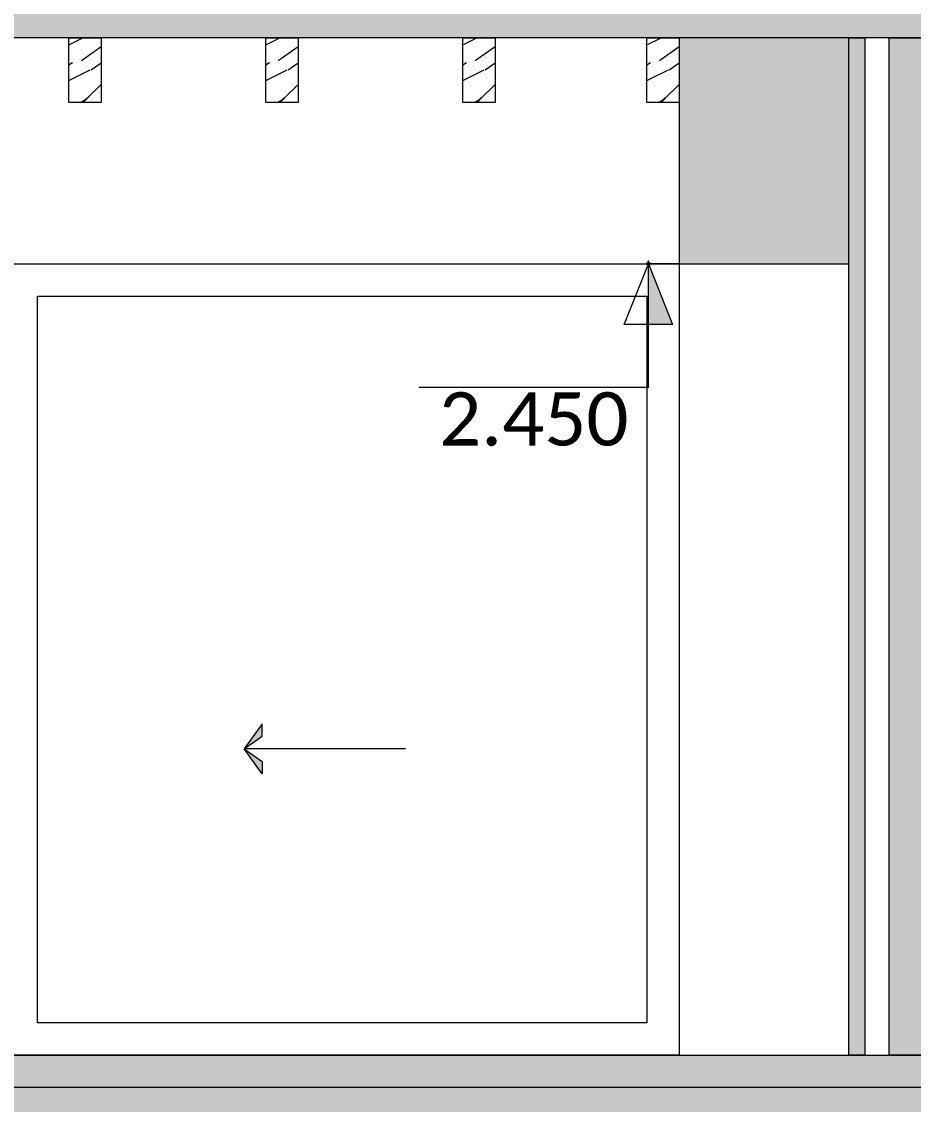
# Model space of a CAD drawing. Header units: metres. Extents: x -197 to 1099, y -24 to 14.
# Drawn here: x 824.751 to 827.512, y -0.152 to 3.2 of the extents above; entities that cross this region are included whole.
import ezdxf
from ezdxf.enums import TextEntityAlignment as Align

# ---------------------------------------------------------------- set-up
doc = ezdxf.new("R2010")
doc.units = ezdxf.units.M
doc.header["$LTSCALE"] = 0.001
doc.header["$PDMODE"] = 34
doc.header["$PDSIZE"] = 0.01
doc.linetypes.add('HIDDENX2', pattern=[19.05, 12.7, -6.35])
doc.layers.get('0').update_dxf_attribs({"lineweight": 13, "true_color": 0x000000})
for name, color, linetype, lineweight, true_color in [('Jach-Anotaciones-CalidaddeLínea  0.13', 7, 'Continuous', 13, 0x000000), ('Jach-Anotaciones-Hatch-Lum100%', 7, 'Continuous', 13, 0x000000), ('Jach-Anotaciones-Hatch-Lum50%', 9, 'Continuous', 13, 0x808080), ('Jach-Anotaciones-Hatch-Lum80%', 250, 'Continuous', 13, 0x333333), ('JACH-Anotaciones-Textos-Lum75% @ 0.075', 7, 'Continuous', 13, 0x404040), ('JACH-Arq-Lineas-Proyeccion Niveles cortes', 9, 'HIDDENX2', 13, 0x808080)]:
    doc.layers.add(name, color=color, linetype=linetype, lineweight=lineweight, true_color=true_color)
doc.styles.add('02a-Calibri-JACH(1.8mm)', font='calibri.ttf', dxfattribs={"height": 2.2})

# ---------------------------------------------------------------- blocks, each defined once
blk = doc.blocks.new('A$C51db089b')
at = {"layer": 'Jach-Anotaciones-Hatch-Lum50%', "lineweight": 0, "ltscale": 100}
h = blk.add_hatch(color=256, dxfattribs=at)
h.dxf.hatch_style = 1
h.paths.add_polyline_path([(0, 0.0776), (0.0554, 0.1173), (0.0554, 0.1552)])
h = blk.add_hatch(color=256, dxfattribs=at)
h.dxf.hatch_style = 1
h.paths.add_polyline_path([(0, 0.0776), (0.0554, 0.038), (0.0554, 0)])
at = {"lineweight": 0, "ltscale": 100}
for points in [[(0, 0.0776), (0.0554, 0.1173), (0.0554, 0.1552)], [(0, 0.0776), (0.0554, 0.038), (0.0554, 0)]]:
    blk.add_lwpolyline(points, close=True, dxfattribs=at)
blk.add_lwpolyline([(0.5, 0.0776), (0, 0.0776)], dxfattribs=at)
blk = doc.blocks.new('*U308')
at = {"lineweight": 0, "ltscale": 100}
h = blk.add_hatch(dxfattribs=at)
h.set_pattern_fill('ANGLE', color=256)
h.set_pattern_definition([(0, (169.421, 45.032), (0, 6.985), [5.08, -1.905]), (90, (169.421, 45.032), (-6.985, 4e-16), [5.08, -1.905])])
h.paths.add_polyline_path([(0, 2.5), (0, 0), (1, 2.5)])
h = blk.add_hatch(color=256, dxfattribs=at)
h.dxf.hatch_style = 1
h.paths.add_polyline_path([(0, 2.5), (0, 0), (1, 2.5)])
for points in [[(0, 5.099), (-9.466, 5.099)], [(0, 5.099), (0, 1.25)]]:
    blk.add_lwpolyline(points, dxfattribs=at)
for points in [[(0, 0), (1, 2.5), (-1, 2.5)], [(0, 2.5), (0, 0), (1, 2.5)]]:
    blk.add_lwpolyline(points, close=True, dxfattribs=at)
blk.add_point((0, 0), dxfattribs=at)
at = {"lineweight": 0, "ltscale": 100, "style": '02a-Calibri-JACH(1.8mm)'}
blk.add_attdef('ALT', text='', height=2.2, dxfattribs=at).set_placement((-4.733, 6.401), align=Align.MIDDLE_CENTER)

msp = doc.modelspace()

# ---------------------------------------------------------------- hatches: boundary and pattern name
at = {"layer": 'Jach-Anotaciones-Hatch-Lum100%', "ltscale": 100}
h = msp.add_hatch(color=256, dxfattribs=at)
h.dxf.hatch_style = 1
h.paths.add_polyline_path([(827.5869, 3.15), (815.0369, 3.15), (815.0369, 3.3), (827.5869, 3.3)])
h = msp.add_hatch(color=256, dxfattribs=at)
h.dxf.hatch_style = 1
h.paths.add_polyline_path([(826.7869, 2.45), (827.3119, 2.45), (827.3119, 3.15), (826.7869, 3.15)])
h = msp.add_hatch(color=256, dxfattribs=at)
h.dxf.hatch_style = 1
h.paths.add_polyline_path([(827.3619, 0), (827.3119, 0), (827.3119, 3.15), (827.3619, 3.15)])
h = msp.add_hatch(color=256, dxfattribs=at)
h.dxf.hatch_style = 1
h.paths.add_polyline_path([(827.5869, 0), (827.4369, 0), (827.4369, 3.15), (827.5869, 3.15)])
h = msp.add_hatch(color=256, dxfattribs=at)
h.dxf.hatch_style = 1
h.paths.add_polyline_path([(815.1869, 0), (827.5869, 0), (827.5869, -0.1), (815.1869, -0.1)])
at = {"layer": 'Jach-Anotaciones-Hatch-Lum50%', "ltscale": 100}
h = msp.add_hatch(dxfattribs=at)
h.set_pattern_fill('WOOD_01', color=256, scale=0.8, angle=45, pattern_type=2)
h.set_pattern_definition([(45, (1046.325, 0.8429), (-0.5656854, 0.5656854), [0.16, -0.64]), (53.9726, (1046.636156, 0.54306), (2.8284284845, 3.959796648), [0.1538832, -15.2344232]), (50.7105, (1046.59656, 0.57134), (4.525491696, 5.65684615), [0.1607984, -7.8791008]), (29.5779, (1046.426853, 0.741048), (7.9195885152, 4.52549029), [0.2406656, -23.8259016]), (38.6599, (1046.25149, 0.93904), (0.565684448, 0.56568676), [0.1448864, -7.0994208]), (30.0686, (1046.5909, 0.63357), (2.828426198, 1.697057192), [0.1241936, -12.2951456]), (33.6901, (1046.06481, 0.76368), (0.56568538, 0.5656858), [0.3263376, -3.7528776]), (50.7105, (1046.68707, 0.49215), (4.525491696, 5.65684615), [0.0803992, -7.9595]), (45, (1046.4438, 0.7241), (-0.5656854, 0.5656854), [0.08, -0.72]), (45, (1046.2628, 0.6788), (-0.5656854, 0.5656854), [0.24, -0.56]), (56.3099, (1046.29109, 0.87681), (1.6970576, 2.82842555), [0.081584, -3.9976312]), (47.7263, (1046.443823, 0.61094), (10.7480254936, 11.879391838), [0.1681904, -16.6508464]), (37.4054, (1046.48908, 0.622254), (5.091165171, 3.959801467), [0.1210616, -11.9851336]), (45, (1046.67575, 0.379), (-0.5656854, 0.5656854), [0.16, -0.64]), (43.8309, (1046.64747, 0.294156), (0.5656850941, 0.5656859631), [0.3920816, -38.81608]), (45, (1046.2232, 0.7184), (-0.5656854, 0.5656854), [0.08, -0.72]), (45, (1046.2345, 0.82024), (-0.5656854, 0.5656854), [0.08, -0.72]), (45, (1045.92905, 0.6166), (-0.5656854, 0.5656854), [0.12, -0.68]), (35.5377, (1046.0535, 0.79762), (0.56568525, 0.56568569), [0.2433104, -4.6228992]), (45, (1045.8725, 0.6166), (-0.5656854, 0.5656854), [0.16, -0.64]), (45, (1046.3194, 0.04525), (-0.5656854, 0.5656854), [0.088, -0.712]), (45, (1046.5796, 0.362), (-0.5656854, 0.5656854), [0.08, -0.72]), (45, (1046.2741, 0.0905), (-0.5656854, 0.5656854), [0.168, -0.632]), (50.4403, (1046.528676, 0.41295), (5.0911716063, 6.2225365545), [0.16876, -16.7072576]), (45, (1046.4891, 0.4639), (-0.5656854, 0.5656854), [0.152, -0.648]), (45, (1046.1836, 0.181), (-0.5656854, 0.5656854), [0.088, -0.712]), (43.8309, (1046.16098, 0.339411), (0.5656850941, 0.5656859631), [0.3920816, -38.81608]), (45, (1046.161, 0.4412), (-0.5656854, 0.5656854), [0.08, -0.72]), (45, (1046.08744, 0.4016), (-0.5656854, 0.5656854), [0.08, -0.72]), (45, (1046.3137, 0.6279), (-0.5656854, 0.5656854), [0.16, -0.64]), (45, (1046.1893, 0.5261), (-0.5656854, 0.5656854), [0.08, -0.72]), (45, (1046.00825, 0.4808), (-0.5656854, 0.5656854), [0.16, -0.64]), (64.6538, (1046.39857, 0.39598), (3.959801186, 8.485278448), [0.1189288, -11.7739248]), (56.3099, (1046.14401, 0.4582), (1.6970576, 2.82842555), [0.081584, -3.9976312]), (56.3099, (1046.39857, 0.6562), (1.6970576, 2.82842555), [0.081584, -3.9976312]), (50.7105, (1046.0139, 0.70145), (4.525491696, 5.65684615), [0.0803992, -7.9595]), (34.6952, (1045.79894, 0.565685), (3.959794962, 2.828430112), [0.0894424, -8.854828]), (33.6901, (1046.3816, 0.10748), (0.56568538, 0.5656858), [0.081584, -3.9976312]), (135, (1046.4495, 0.1527), (-0.5656854, -0.5656854), [0, -0.8]), (31.6076, (1046.013902, 0.350725), (11.8793768164, 7.3539278863), [0.172696, -17.0969232]), (56.3099, (1046.27977, 0.77499), (1.6970576, 2.82842555), [0.081584, -3.9976312]), (55.3048, (1046.636156, 0.41861), (2.262743818, 3.394110192), [0.0894424, -8.854828]), (33.6901, (1046.21755, 0.4978), (0.56568538, 0.5656858), [0.081584, -3.9976312]), (33.6901, (1046.24583, 0.58266), (0.56568538, 0.5656858), [0.081584, -3.9976312]), (26.5651, (1046.07047, 0.29416), (0.56568465, 0.56568597), [0.1011928, -2.4286288]), (30.9638, (1045.94036, 0.54871), (0.5656845, 0.5656859), [0.3298488, -2.9686352]), (28.3008, (1046.0139, 0.70145), (5.091165255, 2.828430646), [0.2505672, -8.101676]), (45, (1045.9856, 0.7297), (-0.5656854, 0.5656854), [0.096, -0.704]), (30.9638, (1046.39291, 0.2093), (0.5656845, 0.5656859), [0.3298488, -2.9686352]), (30.9638, (1046.29675, 0.19233), (0.5656845, 0.5656859), [0.3298488, -2.9686352]), (30.9638, (1046.24583, 0.24324), (0.5656845, 0.5656859), [0.3298488, -2.9686352]), (34.6952, (1045.93471, 0.42992), (3.959794962, 2.828430112), [0.0894424, -8.854828]), (30.9638, (1046.12138, 0.59397), (0.5656845, 0.5656859), [0.164924, -3.13356]), (34.6952, (1046.115726, 0.2489), (3.959794962, 2.828430112), [0.0894424, -8.854828]), (42.6141, (1046.44948, 0.50346), (0.5656847006, 0.565686088), [0.1921664, -19.024492]), (34.6952, (1046.28543, 0.54306), (3.959794962, 2.828430112), [0.0894424, -8.854828]), (57.5288, (1046.35897, 0.59397), (1.69705694, 2.828427), [0.073756, -7.3018792]), (34.5626, (1046.14401, 0.220617), (7.3539020538, 5.0911769359), [0.3091152, -30.602364]), (36.8699, (1046.39857, 0.39598), (0.565685257, 0.565684983), [0.1131368, -5.5437168]), (49.7636, (1046.189265, 0.29981), (5.656859058, 6.788220234), [0.1926656, -9.4406096]), (45, (1046.3137, 0.4469), (-0.5656854, 0.5656854), [0.248, -0.552]), (29.7449, (1045.86117, 0.50346), (2.828426012, 1.697057062), [0.0912144, -9.0301888]), (35.5377, (1046.44948, 0.15274), (0.56568525, 0.56568569), [0.2433104, -4.6228992]), (25.0169, (1046.21189, 0.152735), (2.26274125, 1.131371164), [0.0936376, -9.2701216]), (45, (1046.33634, 0.9447), (-0.5656854, 0.5656854), [0.04, -0.76]), (45, (1046.58524, 0.6958), (-0.5656854, 0.5656854), [0.08, -0.72]), (56.3099, (1046.78889, 0.49215), (1.6970576, 2.82842555), [0.081584, -3.9976312]), (45, (1046.738, 0.5544), (-0.5656854, 0.5656854), [0.144, -0.656]), (28.3008, (1046.43251, 0.84853), (5.091165255, 2.828430646), [0.0835224, -8.2687208]), (33.0207, (1046.55696, 0.73539), (13.0113855114, 8.484660197), [0.1472056, -26.8405152]), (135, (1046.7889, 0.49215), (-0.5656854, -0.5656854), [0, -0.8]), (45, (1046.83415, 0.56), (-0.5656854, 0.5656854), [0.072, -0.728]), (45, (1046.7267, 0.6675), (-0.5656854, 0.5656854), [0.072, -0.728]), (45, (1046.6984, 0.6958), (-0.5656854, 0.5656854), [0.072, -0.728]), (21.0376, (1046.50605, 0.88813), (5.656846714, 2.262749266), [0.0787912, -7.8002896]), (33.5163, (1046.438166, 0.956008), (3.394200488, 2.2626537432), [0.0734704, -52.17242]), (26.5651, (1046.64181, 0.75236), (0.56568465, 0.56568597), [0.0758944, -2.4539264]), (32.4712, (1046.36463, 1.02955), (3.394112506, 2.262742106), [0.073756, -7.3018792])])
h.paths.add_polyline_path([(824.8969, 3.15), (824.9969, 3.15), (824.9969, 2.95), (824.8969, 2.95)])
h = msp.add_hatch(dxfattribs=at)
h.set_pattern_fill('WOOD_01', color=256, scale=0.8, angle=45, pattern_type=2)
h.set_pattern_definition([(45, (1046.935, 0.8429), (-0.5656854, 0.5656854), [0.16, -0.64]), (53.9726, (1047.246156, 0.54306), (2.8284284845, 3.959796648), [0.1538832, -15.2344232]), (50.7105, (1047.20656, 0.57134), (4.525491696, 5.65684615), [0.1607984, -7.8791008]), (29.5779, (1047.036853, 0.741048), (7.9195885152, 4.52549029), [0.2406656, -23.8259016]), (38.6599, (1046.86149, 0.93904), (0.565684448, 0.56568676), [0.1448864, -7.0994208]), (30.0686, (1047.2009, 0.63357), (2.828426198, 1.697057192), [0.1241936, -12.2951456]), (33.6901, (1046.67481, 0.76368), (0.56568538, 0.5656858), [0.3263376, -3.7528776]), (50.7105, (1047.29707, 0.49215), (4.525491696, 5.65684615), [0.0803992, -7.9595]), (45, (1047.0538, 0.7241), (-0.5656854, 0.5656854), [0.08, -0.72]), (45, (1046.8728, 0.6788), (-0.5656854, 0.5656854), [0.24, -0.56]), (56.3099, (1046.90109, 0.87681), (1.6970576, 2.82842555), [0.081584, -3.9976312]), (47.7263, (1047.053823, 0.61094), (10.7480254936, 11.879391838), [0.1681904, -16.6508464]), (37.4054, (1047.09908, 0.622254), (5.091165171, 3.959801467), [0.1210616, -11.9851336]), (45, (1047.28575, 0.379), (-0.5656854, 0.5656854), [0.16, -0.64]), (43.8309, (1047.25747, 0.294156), (0.5656850941, 0.5656859631), [0.3920816, -38.81608]), (45, (1046.8332, 0.7184), (-0.5656854, 0.5656854), [0.08, -0.72]), (45, (1046.8445, 0.82024), (-0.5656854, 0.5656854), [0.08, -0.72]), (45, (1046.53905, 0.6166), (-0.5656854, 0.5656854), [0.12, -0.68]), (35.5377, (1046.6635, 0.79762), (0.56568525, 0.56568569), [0.2433104, -4.6228992]), (45, (1046.4825, 0.6166), (-0.5656854, 0.5656854), [0.16, -0.64]), (45, (1046.9294, 0.04525), (-0.5656854, 0.5656854), [0.088, -0.712]), (45, (1047.1896, 0.362), (-0.5656854, 0.5656854), [0.08, -0.72]), (45, (1046.8841, 0.0905), (-0.5656854, 0.5656854), [0.168, -0.632]), (50.4403, (1047.138676, 0.41295), (5.0911716063, 6.2225365545), [0.16876, -16.7072576]), (45, (1047.0991, 0.4639), (-0.5656854, 0.5656854), [0.152, -0.648]), (45, (1046.7936, 0.181), (-0.5656854, 0.5656854), [0.088, -0.712]), (43.8309, (1046.77098, 0.339411), (0.5656850941, 0.5656859631), [0.3920816, -38.81608]), (45, (1046.771, 0.4412), (-0.5656854, 0.5656854), [0.08, -0.72]), (45, (1046.69744, 0.4016), (-0.5656854, 0.5656854), [0.08, -0.72]), (45, (1046.9237, 0.6279), (-0.5656854, 0.5656854), [0.16, -0.64]), (45, (1046.7993, 0.5261), (-0.5656854, 0.5656854), [0.08, -0.72]), (45, (1046.61825, 0.4808), (-0.5656854, 0.5656854), [0.16, -0.64]), (64.6538, (1047.00857, 0.39598), (3.959801186, 8.485278448), [0.1189288, -11.7739248]), (56.3099, (1046.75401, 0.4582), (1.6970576, 2.82842555), [0.081584, -3.9976312]), (56.3099, (1047.00857, 0.6562), (1.6970576, 2.82842555), [0.081584, -3.9976312]), (50.7105, (1046.6239, 0.70145), (4.525491696, 5.65684615), [0.0803992, -7.9595]), (34.6952, (1046.40894, 0.565685), (3.959794962, 2.828430112), [0.0894424, -8.854828]), (33.6901, (1046.9916, 0.10748), (0.56568538, 0.5656858), [0.081584, -3.9976312]), (135, (1047.0595, 0.1527), (-0.5656854, -0.5656854), [0, -0.8]), (31.6076, (1046.623902, 0.350725), (11.8793768164, 7.3539278863), [0.172696, -17.0969232]), (56.3099, (1046.88977, 0.77499), (1.6970576, 2.82842555), [0.081584, -3.9976312]), (55.3048, (1047.246156, 0.41861), (2.262743818, 3.394110192), [0.0894424, -8.854828]), (33.6901, (1046.82755, 0.4978), (0.56568538, 0.5656858), [0.081584, -3.9976312]), (33.6901, (1046.85583, 0.58266), (0.56568538, 0.5656858), [0.081584, -3.9976312]), (26.5651, (1046.68047, 0.29416), (0.56568465, 0.56568597), [0.1011928, -2.4286288]), (30.9638, (1046.55036, 0.54871), (0.5656845, 0.5656859), [0.3298488, -2.9686352]), (28.3008, (1046.6239, 0.70145), (5.091165255, 2.828430646), [0.2505672, -8.101676]), (45, (1046.5956, 0.7297), (-0.5656854, 0.5656854), [0.096, -0.704]), (30.9638, (1047.00291, 0.2093), (0.5656845, 0.5656859), [0.3298488, -2.9686352]), (30.9638, (1046.90675, 0.19233), (0.5656845, 0.5656859), [0.3298488, -2.9686352]), (30.9638, (1046.85583, 0.24324), (0.5656845, 0.5656859), [0.3298488, -2.9686352]), (34.6952, (1046.54471, 0.42992), (3.959794962, 2.828430112), [0.0894424, -8.854828]), (30.9638, (1046.73138, 0.59397), (0.5656845, 0.5656859), [0.164924, -3.13356]), (34.6952, (1046.725726, 0.2489), (3.959794962, 2.828430112), [0.0894424, -8.854828]), (42.6141, (1047.05948, 0.50346), (0.5656847006, 0.565686088), [0.1921664, -19.024492]), (34.6952, (1046.89543, 0.54306), (3.959794962, 2.828430112), [0.0894424, -8.854828]), (57.5288, (1046.96897, 0.59397), (1.69705694, 2.828427), [0.073756, -7.3018792]), (34.5626, (1046.75401, 0.220617), (7.3539020538, 5.0911769359), [0.3091152, -30.602364]), (36.8699, (1047.00857, 0.39598), (0.565685257, 0.565684983), [0.1131368, -5.5437168]), (49.7636, (1046.799265, 0.29981), (5.656859058, 6.788220234), [0.1926656, -9.4406096]), (45, (1046.9237, 0.4469), (-0.5656854, 0.5656854), [0.248, -0.552]), (29.7449, (1046.47117, 0.50346), (2.828426012, 1.697057062), [0.0912144, -9.0301888]), (35.5377, (1047.05948, 0.15274), (0.56568525, 0.56568569), [0.2433104, -4.6228992]), (25.0169, (1046.82189, 0.152735), (2.26274125, 1.131371164), [0.0936376, -9.2701216]), (45, (1046.94634, 0.9447), (-0.5656854, 0.5656854), [0.04, -0.76]), (45, (1047.19524, 0.6958), (-0.5656854, 0.5656854), [0.08, -0.72]), (56.3099, (1047.39889, 0.49215), (1.6970576, 2.82842555), [0.081584, -3.9976312]), (45, (1047.348, 0.5544), (-0.5656854, 0.5656854), [0.144, -0.656]), (28.3008, (1047.04251, 0.84853), (5.091165255, 2.828430646), [0.0835224, -8.2687208]), (33.0207, (1047.16696, 0.73539), (13.0113855114, 8.484660197), [0.1472056, -26.8405152]), (135, (1047.3989, 0.49215), (-0.5656854, -0.5656854), [0, -0.8]), (45, (1047.44415, 0.56), (-0.5656854, 0.5656854), [0.072, -0.728]), (45, (1047.3367, 0.6675), (-0.5656854, 0.5656854), [0.072, -0.728]), (45, (1047.3084, 0.6958), (-0.5656854, 0.5656854), [0.072, -0.728]), (21.0376, (1047.11605, 0.88813), (5.656846714, 2.262749266), [0.0787912, -7.8002896]), (33.5163, (1047.048166, 0.956008), (3.394200488, 2.2626537432), [0.0734704, -52.17242]), (26.5651, (1047.25181, 0.75236), (0.56568465, 0.56568597), [0.0758944, -2.4539264]), (32.4712, (1046.97463, 1.02955), (3.394112506, 2.262742106), [0.073756, -7.3018792])])
h.paths.add_polyline_path([(825.5069, 3.15), (825.6069, 3.15), (825.6069, 2.95), (825.5069, 2.95)])
h = msp.add_hatch(dxfattribs=at)
h.set_pattern_fill('WOOD_01', color=256, scale=0.8, angle=45, pattern_type=2)
h.set_pattern_definition([(45, (1047.545, 0.8429), (-0.5656854, 0.5656854), [0.16, -0.64]), (53.9726, (1047.856156, 0.54306), (2.8284284845, 3.959796648), [0.1538832, -15.2344232]), (50.7105, (1047.81656, 0.57134), (4.525491696, 5.65684615), [0.1607984, -7.8791008]), (29.5779, (1047.646853, 0.741048), (7.9195885152, 4.52549029), [0.2406656, -23.8259016]), (38.6599, (1047.47149, 0.93904), (0.565684448, 0.56568676), [0.1448864, -7.0994208]), (30.0686, (1047.8109, 0.63357), (2.828426198, 1.697057192), [0.1241936, -12.2951456]), (33.6901, (1047.28481, 0.76368), (0.56568538, 0.5656858), [0.3263376, -3.7528776]), (50.7105, (1047.90707, 0.49215), (4.525491696, 5.65684615), [0.0803992, -7.9595]), (45, (1047.6638, 0.7241), (-0.5656854, 0.5656854), [0.08, -0.72]), (45, (1047.4828, 0.6788), (-0.5656854, 0.5656854), [0.24, -0.56]), (56.3099, (1047.51109, 0.87681), (1.6970576, 2.82842555), [0.081584, -3.9976312]), (47.7263, (1047.663823, 0.61094), (10.7480254936, 11.879391838), [0.1681904, -16.6508464]), (37.4054, (1047.70908, 0.622254), (5.091165171, 3.959801467), [0.1210616, -11.9851336]), (45, (1047.89575, 0.379), (-0.5656854, 0.5656854), [0.16, -0.64]), (43.8309, (1047.86747, 0.294156), (0.5656850941, 0.5656859631), [0.3920816, -38.81608]), (45, (1047.4432, 0.7184), (-0.5656854, 0.5656854), [0.08, -0.72]), (45, (1047.4545, 0.82024), (-0.5656854, 0.5656854), [0.08, -0.72]), (45, (1047.14905, 0.6166), (-0.5656854, 0.5656854), [0.12, -0.68]), (35.5377, (1047.2735, 0.79762), (0.56568525, 0.56568569), [0.2433104, -4.6228992]), (45, (1047.0925, 0.6166), (-0.5656854, 0.5656854), [0.16, -0.64]), (45, (1047.5394, 0.04525), (-0.5656854, 0.5656854), [0.088, -0.712]), (45, (1047.7996, 0.362), (-0.5656854, 0.5656854), [0.08, -0.72]), (45, (1047.4941, 0.0905), (-0.5656854, 0.5656854), [0.168, -0.632]), (50.4403, (1047.748676, 0.41295), (5.0911716063, 6.2225365545), [0.16876, -16.7072576]), (45, (1047.7091, 0.4639), (-0.5656854, 0.5656854), [0.152, -0.648]), (45, (1047.4036, 0.181), (-0.5656854, 0.5656854), [0.088, -0.712]), (43.8309, (1047.38098, 0.339411), (0.5656850941, 0.5656859631), [0.3920816, -38.81608]), (45, (1047.381, 0.4412), (-0.5656854, 0.5656854), [0.08, -0.72]), (45, (1047.30744, 0.4016), (-0.5656854, 0.5656854), [0.08, -0.72]), (45, (1047.5337, 0.6279), (-0.5656854, 0.5656854), [0.16, -0.64]), (45, (1047.4093, 0.5261), (-0.5656854, 0.5656854), [0.08, -0.72]), (45, (1047.22825, 0.4808), (-0.5656854, 0.5656854), [0.16, -0.64]), (64.6538, (1047.61857, 0.39598), (3.959801186, 8.485278448), [0.1189288, -11.7739248]), (56.3099, (1047.36401, 0.4582), (1.6970576, 2.82842555), [0.081584, -3.9976312]), (56.3099, (1047.61857, 0.6562), (1.6970576, 2.82842555), [0.081584, -3.9976312]), (50.7105, (1047.2339, 0.70145), (4.525491696, 5.65684615), [0.0803992, -7.9595]), (34.6952, (1047.01894, 0.565685), (3.959794962, 2.828430112), [0.0894424, -8.854828]), (33.6901, (1047.6016, 0.10748), (0.56568538, 0.5656858), [0.081584, -3.9976312]), (135, (1047.6695, 0.1527), (-0.5656854, -0.5656854), [0, -0.8]), (31.6076, (1047.233902, 0.350725), (11.8793768164, 7.3539278863), [0.172696, -17.0969232]), (56.3099, (1047.49977, 0.77499), (1.6970576, 2.82842555), [0.081584, -3.9976312]), (55.3048, (1047.856156, 0.41861), (2.262743818, 3.394110192), [0.0894424, -8.854828]), (33.6901, (1047.43755, 0.4978), (0.56568538, 0.5656858), [0.081584, -3.9976312]), (33.6901, (1047.46583, 0.58266), (0.56568538, 0.5656858), [0.081584, -3.9976312]), (26.5651, (1047.29047, 0.29416), (0.56568465, 0.56568597), [0.1011928, -2.4286288]), (30.9638, (1047.16036, 0.54871), (0.5656845, 0.5656859), [0.3298488, -2.9686352]), (28.3008, (1047.2339, 0.70145), (5.091165255, 2.828430646), [0.2505672, -8.101676]), (45, (1047.2056, 0.7297), (-0.5656854, 0.5656854), [0.096, -0.704]), (30.9638, (1047.61291, 0.2093), (0.5656845, 0.5656859), [0.3298488, -2.9686352]), (30.9638, (1047.51675, 0.19233), (0.5656845, 0.5656859), [0.3298488, -2.9686352]), (30.9638, (1047.46583, 0.24324), (0.5656845, 0.5656859), [0.3298488, -2.9686352]), (34.6952, (1047.15471, 0.42992), (3.959794962, 2.828430112), [0.0894424, -8.854828]), (30.9638, (1047.34138, 0.59397), (0.5656845, 0.5656859), [0.164924, -3.13356]), (34.6952, (1047.335726, 0.2489), (3.959794962, 2.828430112), [0.0894424, -8.854828]), (42.6141, (1047.66948, 0.50346), (0.5656847006, 0.565686088), [0.1921664, -19.024492]), (34.6952, (1047.50543, 0.54306), (3.959794962, 2.828430112), [0.0894424, -8.854828]), (57.5288, (1047.57897, 0.59397), (1.69705694, 2.828427), [0.073756, -7.3018792]), (34.5626, (1047.36401, 0.220617), (7.3539020538, 5.0911769359), [0.3091152, -30.602364]), (36.8699, (1047.61857, 0.39598), (0.565685257, 0.565684983), [0.1131368, -5.5437168]), (49.7636, (1047.409265, 0.29981), (5.656859058, 6.788220234), [0.1926656, -9.4406096]), (45, (1047.5337, 0.4469), (-0.5656854, 0.5656854), [0.248, -0.552]), (29.7449, (1047.08117, 0.50346), (2.828426012, 1.697057062), [0.0912144, -9.0301888]), (35.5377, (1047.66948, 0.15274), (0.56568525, 0.56568569), [0.2433104, -4.6228992]), (25.0169, (1047.43189, 0.152735), (2.26274125, 1.131371164), [0.0936376, -9.2701216]), (45, (1047.55634, 0.9447), (-0.5656854, 0.5656854), [0.04, -0.76]), (45, (1047.80524, 0.6958), (-0.5656854, 0.5656854), [0.08, -0.72]), (56.3099, (1048.00889, 0.49215), (1.6970576, 2.82842555), [0.081584, -3.9976312]), (45, (1047.958, 0.5544), (-0.5656854, 0.5656854), [0.144, -0.656]), (28.3008, (1047.65251, 0.84853), (5.091165255, 2.828430646), [0.0835224, -8.2687208]), (33.0207, (1047.77696, 0.73539), (13.0113855114, 8.484660197), [0.1472056, -26.8405152]), (135, (1048.0089, 0.49215), (-0.5656854, -0.5656854), [0, -0.8]), (45, (1048.05415, 0.56), (-0.5656854, 0.5656854), [0.072, -0.728]), (45, (1047.9467, 0.6675), (-0.5656854, 0.5656854), [0.072, -0.728]), (45, (1047.9184, 0.6958), (-0.5656854, 0.5656854), [0.072, -0.728]), (21.0376, (1047.72605, 0.88813), (5.656846714, 2.262749266), [0.0787912, -7.8002896]), (33.5163, (1047.658166, 0.956008), (3.394200488, 2.2626537432), [0.0734704, -52.17242]), (26.5651, (1047.86181, 0.75236), (0.56568465, 0.56568597), [0.0758944, -2.4539264]), (32.4712, (1047.58463, 1.02955), (3.394112506, 2.262742106), [0.073756, -7.3018792])])
h.paths.add_polyline_path([(826.1169, 3.15), (826.2169, 3.15), (826.2169, 2.95), (826.1169, 2.95)])
h = msp.add_hatch(dxfattribs=at)
h.set_pattern_fill('WOOD_01', color=256, scale=0.8, angle=45, pattern_type=2)
h.set_pattern_definition([(45, (1048.115, 0.8429), (-0.5656854, 0.5656854), [0.16, -0.64]), (53.9726, (1048.426156, 0.54306), (2.8284284845, 3.959796648), [0.1538832, -15.2344232]), (50.7105, (1048.38656, 0.57134), (4.525491696, 5.65684615), [0.1607984, -7.8791008]), (29.5779, (1048.216853, 0.741048), (7.9195885152, 4.52549029), [0.2406656, -23.8259016]), (38.6599, (1048.04149, 0.93904), (0.565684448, 0.56568676), [0.1448864, -7.0994208]), (30.0686, (1048.3809, 0.63357), (2.828426198, 1.697057192), [0.1241936, -12.2951456]), (33.6901, (1047.85481, 0.76368), (0.56568538, 0.5656858), [0.3263376, -3.7528776]), (50.7105, (1048.47707, 0.49215), (4.525491696, 5.65684615), [0.0803992, -7.9595]), (45, (1048.2338, 0.7241), (-0.5656854, 0.5656854), [0.08, -0.72]), (45, (1048.0528, 0.6788), (-0.5656854, 0.5656854), [0.24, -0.56]), (56.3099, (1048.08109, 0.87681), (1.6970576, 2.82842555), [0.081584, -3.9976312]), (47.7263, (1048.233823, 0.61094), (10.7480254936, 11.879391838), [0.1681904, -16.6508464]), (37.4054, (1048.27908, 0.622254), (5.091165171, 3.959801467), [0.1210616, -11.9851336]), (45, (1048.46575, 0.379), (-0.5656854, 0.5656854), [0.16, -0.64]), (43.8309, (1048.43747, 0.294156), (0.5656850941, 0.5656859631), [0.3920816, -38.81608]), (45, (1048.0132, 0.7184), (-0.5656854, 0.5656854), [0.08, -0.72]), (45, (1048.0245, 0.82024), (-0.5656854, 0.5656854), [0.08, -0.72]), (45, (1047.71905, 0.6166), (-0.5656854, 0.5656854), [0.12, -0.68]), (35.5377, (1047.8435, 0.79762), (0.56568525, 0.56568569), [0.2433104, -4.6228992]), (45, (1047.6625, 0.6166), (-0.5656854, 0.5656854), [0.16, -0.64]), (45, (1048.1094, 0.04525), (-0.5656854, 0.5656854), [0.088, -0.712]), (45, (1048.3696, 0.362), (-0.5656854, 0.5656854), [0.08, -0.72]), (45, (1048.0641, 0.0905), (-0.5656854, 0.5656854), [0.168, -0.632]), (50.4403, (1048.318676, 0.41295), (5.0911716063, 6.2225365545), [0.16876, -16.7072576]), (45, (1048.2791, 0.4639), (-0.5656854, 0.5656854), [0.152, -0.648]), (45, (1047.9736, 0.181), (-0.5656854, 0.5656854), [0.088, -0.712]), (43.8309, (1047.95098, 0.339411), (0.5656850941, 0.5656859631), [0.3920816, -38.81608]), (45, (1047.951, 0.4412), (-0.5656854, 0.5656854), [0.08, -0.72]), (45, (1047.87744, 0.4016), (-0.5656854, 0.5656854), [0.08, -0.72]), (45, (1048.1037, 0.6279), (-0.5656854, 0.5656854), [0.16, -0.64]), (45, (1047.9793, 0.5261), (-0.5656854, 0.5656854), [0.08, -0.72]), (45, (1047.79825, 0.4808), (-0.5656854, 0.5656854), [0.16, -0.64]), (64.6538, (1048.18857, 0.39598), (3.959801186, 8.485278448), [0.1189288, -11.7739248]), (56.3099, (1047.93401, 0.4582), (1.6970576, 2.82842555), [0.081584, -3.9976312]), (56.3099, (1048.18857, 0.6562), (1.6970576, 2.82842555), [0.081584, -3.9976312]), (50.7105, (1047.8039, 0.70145), (4.525491696, 5.65684615), [0.0803992, -7.9595]), (34.6952, (1047.58894, 0.565685), (3.959794962, 2.828430112), [0.0894424, -8.854828]), (33.6901, (1048.1716, 0.10748), (0.56568538, 0.5656858), [0.081584, -3.9976312]), (135, (1048.2395, 0.1527), (-0.5656854, -0.5656854), [0, -0.8]), (31.6076, (1047.803902, 0.350725), (11.8793768164, 7.3539278863), [0.172696, -17.0969232]), (56.3099, (1048.06977, 0.77499), (1.6970576, 2.82842555), [0.081584, -3.9976312]), (55.3048, (1048.426156, 0.41861), (2.262743818, 3.394110192), [0.0894424, -8.854828]), (33.6901, (1048.00755, 0.4978), (0.56568538, 0.5656858), [0.081584, -3.9976312]), (33.6901, (1048.03583, 0.58266), (0.56568538, 0.5656858), [0.081584, -3.9976312]), (26.5651, (1047.86047, 0.29416), (0.56568465, 0.56568597), [0.1011928, -2.4286288]), (30.9638, (1047.73036, 0.54871), (0.5656845, 0.5656859), [0.3298488, -2.9686352]), (28.3008, (1047.8039, 0.70145), (5.091165255, 2.828430646), [0.2505672, -8.101676]), (45, (1047.7756, 0.7297), (-0.5656854, 0.5656854), [0.096, -0.704]), (30.9638, (1048.18291, 0.2093), (0.5656845, 0.5656859), [0.3298488, -2.9686352]), (30.9638, (1048.08675, 0.19233), (0.5656845, 0.5656859), [0.3298488, -2.9686352]), (30.9638, (1048.03583, 0.24324), (0.5656845, 0.5656859), [0.3298488, -2.9686352]), (34.6952, (1047.72471, 0.42992), (3.959794962, 2.828430112), [0.0894424, -8.854828]), (30.9638, (1047.91138, 0.59397), (0.5656845, 0.5656859), [0.164924, -3.13356]), (34.6952, (1047.905726, 0.2489), (3.959794962, 2.828430112), [0.0894424, -8.854828]), (42.6141, (1048.23948, 0.50346), (0.5656847006, 0.565686088), [0.1921664, -19.024492]), (34.6952, (1048.07543, 0.54306), (3.959794962, 2.828430112), [0.0894424, -8.854828]), (57.5288, (1048.14897, 0.59397), (1.69705694, 2.828427), [0.073756, -7.3018792]), (34.5626, (1047.93401, 0.220617), (7.3539020538, 5.0911769359), [0.3091152, -30.602364]), (36.8699, (1048.18857, 0.39598), (0.565685257, 0.565684983), [0.1131368, -5.5437168]), (49.7636, (1047.979265, 0.29981), (5.656859058, 6.788220234), [0.1926656, -9.4406096]), (45, (1048.1037, 0.4469), (-0.5656854, 0.5656854), [0.248, -0.552]), (29.7449, (1047.65117, 0.50346), (2.828426012, 1.697057062), [0.0912144, -9.0301888]), (35.5377, (1048.23948, 0.15274), (0.56568525, 0.56568569), [0.2433104, -4.6228992]), (25.0169, (1048.00189, 0.152735), (2.26274125, 1.131371164), [0.0936376, -9.2701216]), (45, (1048.12634, 0.9447), (-0.5656854, 0.5656854), [0.04, -0.76]), (45, (1048.37524, 0.6958), (-0.5656854, 0.5656854), [0.08, -0.72]), (56.3099, (1048.57889, 0.49215), (1.6970576, 2.82842555), [0.081584, -3.9976312]), (45, (1048.528, 0.5544), (-0.5656854, 0.5656854), [0.144, -0.656]), (28.3008, (1048.22251, 0.84853), (5.091165255, 2.828430646), [0.0835224, -8.2687208]), (33.0207, (1048.34696, 0.73539), (13.0113855114, 8.484660197), [0.1472056, -26.8405152]), (135, (1048.5789, 0.49215), (-0.5656854, -0.5656854), [0, -0.8]), (45, (1048.62415, 0.56), (-0.5656854, 0.5656854), [0.072, -0.728]), (45, (1048.5167, 0.6675), (-0.5656854, 0.5656854), [0.072, -0.728]), (45, (1048.4884, 0.6958), (-0.5656854, 0.5656854), [0.072, -0.728]), (21.0376, (1048.29605, 0.88813), (5.656846714, 2.262749266), [0.0787912, -7.8002896]), (33.5163, (1048.228166, 0.956008), (3.394200488, 2.2626537432), [0.0734704, -52.17242]), (26.5651, (1048.43181, 0.75236), (0.56568465, 0.56568597), [0.0758944, -2.4539264]), (32.4712, (1048.15463, 1.02955), (3.394112506, 2.262742106), [0.073756, -7.3018792])])
h.paths.add_polyline_path([(826.6869, 3.15), (826.7869, 3.15), (826.7869, 2.95), (826.6869, 2.95)])
at = {"layer": 'Jach-Anotaciones-Hatch-Lum80%', "ltscale": 100}
h = msp.add_hatch(dxfattribs=at)
h.set_pattern_fill('EARTH', color=256, scale=0.03, angle=45, double=1)
h.set_pattern_definition([(45, (808.22887, -1e-14), (0, 0.2694077), [0.1905, -0.1905]), (45, (808.17835, 0.05051), (0, 0.2694077), [0.1905, -0.1905]), (45, (808.12784, 0.10103), (0, 0.2694077), [0.1905, -0.1905]), (135, (808.12784, 0.1347), (-0.2694077, 0), [0.1905, -0.1905]), (135, (808.17835, 0.18522), (-0.2694077, 0), [0.1905, -0.1905]), (135, (808.22887, 0.23573), (-0.2694077, 0), [0.1905, -0.1905])])
h.paths.add_polyline_path([(827.5869, 0.075), (827.5869, -0.1), (815.1869, -0.1), (815.1869, -0.675), (811.7869, -0.675), (811.7869, -0.1), (811.35878, -0.1), (810.79035, -0.1), (809.9269, -0.28871), (809.80448, -0.6083), (809.5065, -0.67063), (809.63124, -1.19698), (809.88071, -1.37705), (809.94308, -1.48786), (810.15791, -1.50864), (810.52519, -1.55019), (811.16967, -1.661), (811.59932, -1.72333), (812.11905, -1.65408), (813.85845, -1.38397), (814.6138, -1.38397), (816.06214, -0.95458), (816.37398, -1.02384), (817.02907, -1.61162), (818.19329, -1.20993), (818.87241, -1.18223), (820.50786, -0.7944), (821.15926, -0.91213), (821.36716, -1.35537), (822.30004, -1.92198), (823.45733, -2.03279), (824.21961, -1.65881), (825.2383, -1.0632), (825.80654, -1.00087), (826.49953, -0.91776), (828.01717, -1.44411), (828.83489, -1.11861), (829.59354, -0.70302), (830.37662, -0.71687), (832.04671, -1.55487), (833.03075, -1.65876), (833.95242, -1.81112), (834.90181, -1.59643), (835.44234, -1.00082), (835.83041, -0.73072), (836.32637, -0.24479), (836.58992, 0.35), (833.21922, 0.35), (833.21922, 0.075), (832.1869, 0.075), (832.1869, 0.25), (832.0769, 0.25), (832.0769, 0.075)])

# ---------------------------------------------------------------- linework, layer by layer
at = {"layer": 'Jach-Anotaciones-CalidaddeLínea  0.13', "ltscale": 100}
for points in [[(827.5869, 3.15), (815.0369, 3.15), (815.0369, 3.3), (827.5869, 3.3)], [(824.8969, 3.15), (824.9969, 3.15), (824.9969, 2.95), (824.8969, 2.95)], [(825.5069, 3.15), (825.6069, 3.15), (825.6069, 2.95), (825.5069, 2.95)], [(826.1169, 3.15), (826.2169, 3.15), (826.2169, 2.95), (826.1169, 2.95)], [(826.6869, 3.15), (826.7869, 3.15), (826.7869, 2.95), (826.6869, 2.95)], [(826.7869, 2.45), (827.3119, 2.45), (827.3119, 3.15), (826.7869, 3.15)], [(827.3619, 0), (827.3119, 0), (827.3119, 3.15), (827.3619, 3.15)], [(827.5869, 0), (827.4369, 0), (827.4369, 3.15), (827.5869, 3.15)], [(824.6994, 2.45), (826.7869, 2.45), (826.7869, 0), (824.6994, 0)], [(824.7994, 2.35), (826.6869, 2.35), (826.6869, 0.1), (824.7994, 0.1)], [(815.1869, 0), (827.5869, 0), (827.5869, -0.1), (815.1869, -0.1)]]:
    msp.add_lwpolyline(points, close=True, dxfattribs=at)
msp.add_lwpolyline([(818.4369, 0), (825.8369, 0)], dxfattribs=at)
at = {"layer": 'Jach-Anotaciones-CalidaddeLínea  0.13'}
msp.add_lwpolyline([(827.5869, -0.1), (815.1869, -0.1)], dxfattribs=at)
at = {"layer": 'JACH-Arq-Lineas-Proyeccion Niveles cortes', "ltscale": 100}
msp.add_lwpolyline([(826.7869, 2.45), (826.69154, 2.45)], dxfattribs=at)

# ---------------------------------------------------------------- block references
at = {"ltscale": 100}
msp.add_blockref('A$C51db089b', (825.43958, 0.87083), dxfattribs=at)
at = {"layer": 'JACH-Anotaciones-Textos-Lum75% @ 0.075', "ltscale": 100}
ref = msp.add_blockref('*U308', (826.69154, 2.45), dxfattribs=dict(at, xscale=-0.075, yscale=0.075, zscale=0.075, rotation=180))
ref.add_attrib('ALT', '2.450', dxfattribs={"layer": '0', "lineweight": 0, "ltscale": 100, "height": 0.165, "style": '02a-Calibri-JACH(1.8mm)'}).set_placement((826.33658, 1.96994), align=Align.MIDDLE_CENTER)

doc.saveas('drawing.dxf')
